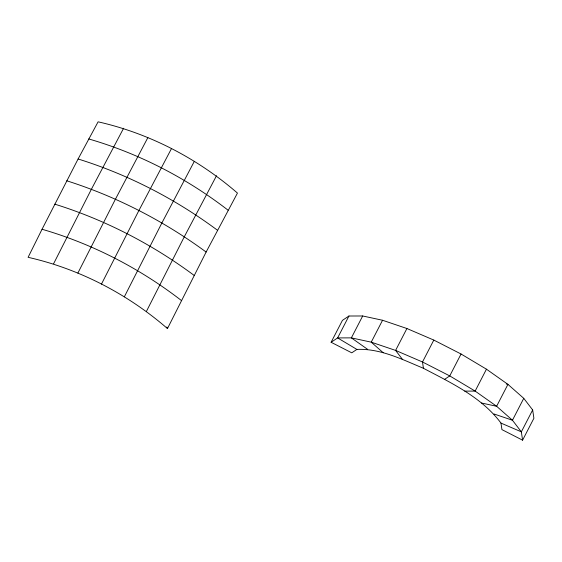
<?xml version="1.0" encoding="UTF-8"?>
<svg xmlns="http://www.w3.org/2000/svg" width="562" height="562" viewBox="0 0 562 562"><rect width="100%" height="100%" fill="white"/><g stroke="black" fill="none" stroke-linecap="round" stroke-linejoin="round"><path stroke-width="0.84" d="M42.045 229.261L28.1 257.319C79.418 268.882 127.785 294.137 167.462 328.573L206.121 252.043L237.459 193.082C197.782 158.653 149.415 133.391 98.097 121.828L78.097 158.983L42.045 229.261C92.435 243.859 139.924 268.453 181.407 300.522M53.608 263.719L91.43 189.183L123.605 128.234M146.513 311.222L184.336 236.686L216.511 175.737M77.886 273.062L115.428 199.201L147.883 137.571M101.434 284.161L138.905 210.49L171.438 148.677M124.343 296.813L161.884 222.952L194.34 161.322M331.109 342.272L342.427 320.368L348.946 316.013L362.687 315.977L382.546 320.256L406.916 328.517L433.808 340.08L461.058 354.011L486.453 369.185L507.936 384.373L523.763 398.339L532.664 409.951L533.9 418.269L522.583 440.172L501.936 429.614L500.967 423.088C481.746 397.229 451.272 382.94 423.432 368.286C402.259 359.497 380.39 348.328 356.87 349.409L337.629 337.917L331.109 342.272L351.763 352.831L356.87 349.409M348.946 316.013L337.629 337.917L351.376 337.874L371.236 342.16L395.599 350.414L422.498 361.984L449.748 375.915L475.143 391.089L496.625 406.27L512.453 420.236L521.346 431.848L522.583 440.172M362.687 315.977L351.376 337.874L367.653 349.381M382.546 320.256L371.236 342.16L383.228 352.739M406.916 328.517L395.599 350.414L402.336 359.216M433.808 340.08L422.498 361.984L423.432 368.286M461.058 354.011L449.748 375.915L444.809 379.217M486.453 369.185L475.143 391.089L464.725 391.117M523.763 398.339L512.453 420.236L493.991 413.976M532.664 409.951L521.346 431.848L500.967 423.088M506.264 384.008L507.936 384.373L496.625 406.27L481.571 403.024M88.712 138.94C139.102 153.531 186.591 178.133 228.074 210.195M78.097 158.983C128.143 174.564 175.414 198.99 217.459 230.237M54.767 204.147C104.806 219.728 152.077 244.154 194.129 275.401M66.752 180.788C116.699 196.637 163.914 221.021 206.121 252.043M166.788 326.979L167.462 328.573"/></g></svg>
